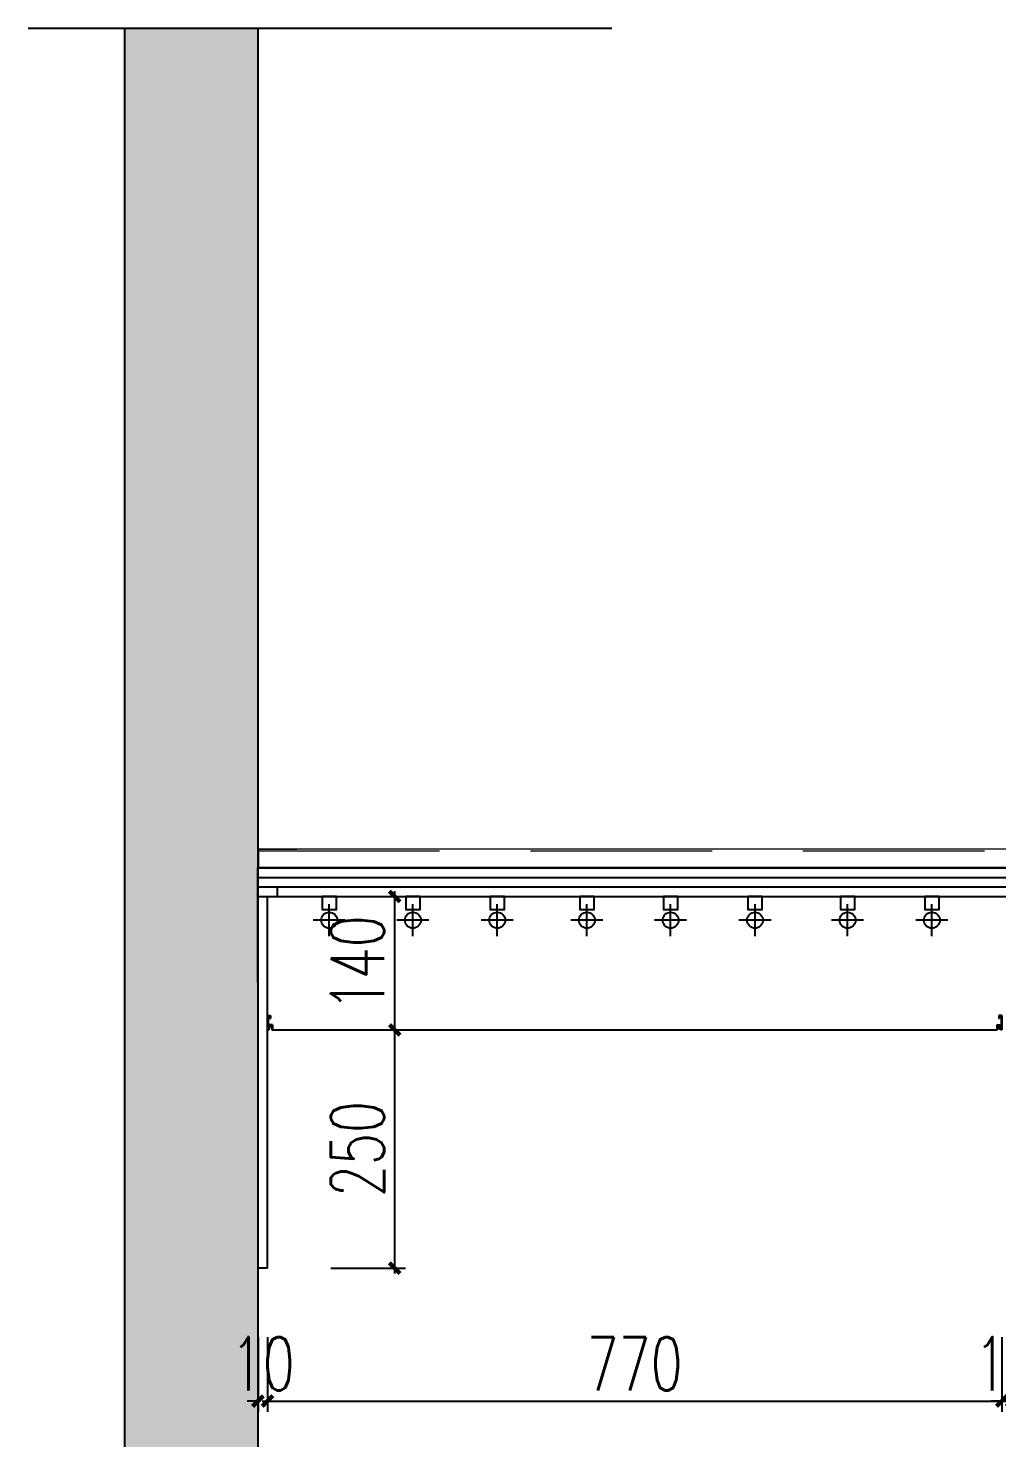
# Model space of a CAD drawing. Header units: millimetres. Extents: x 5625199 to 7433318, y -3316392 to -2552493.
# Drawn here: x 5939214 to 5940230, y -2593464 to -2591985 of the extents above; entities that cross this region are included whole.
import ezdxf

# ---------------------------------------------------------------- set-up
doc = ezdxf.new("R2010")
doc.units = ezdxf.units.MM
doc.header["$PDMODE"] = 35
doc.header["$PDSIZE"] = -10
doc.linetypes.add('HIDDEN', pattern=[9.525, 6.35, -3.175])
for name, color, linetype in [('155', 155, 'Continuous'), ('C-灯具', 51, 'Continuous'), ('D-外部标注', 165, 'Continuous'), ('P-天花', 4, 'Continuous')]:
    doc.layers.add(name, color=color, linetype=linetype)
doc.layers.add('DT-通用', color=6, linetype='Continuous', lineweight=0)
doc.styles.add('标注-尺寸', font='simplex.shx', dxfattribs={"width": 0.7})
doc.dimstyles.new('MS55', dxfattribs={"dimscale": 0, "dimtxt": 5, "dimasz": 1, "dimexe": 1, "dimexo": 0.8, "dimgap": 1, "dimtad": 1, "dimdec": 0, "dimrnd": 5, "dimdsep": 46, "dimtxsty": '标注-尺寸', "dimblk": 'ARCHTICK', "dimcen": 0, "dimdle": 0.5, "dimclrd": 256, "dimclre": 256, "dimclrt": 50, "dimadec": 0, "dimazin": 0, "dimtfac": 1, "dimtdec": 0, "dimtix": 1, "dimtofl": 0, "dimtmove": 2, "dimatfit": 3, "dimldrblk": 'jt2', "dimfxl": 6, "dimfxlon": 1, "dimtvp": 1, "dimtolj": 1, "dimtzin": 0, "dimarcsym": 0})

# ---------------------------------------------------------------- blocks, each defined once
blk = doc.blocks.new('A$C0C1D23EB')
at = {"layer": 'D-外部标注', "color": 8, "linetype": 'ByBlock'}
for p, q in [((0, 10), (0, 0)), ((0, 10), (2, 10)), ((2, 10), (2, 8)), ((0, 0), (1, 0)), ((0.5, 9.5), (0.5, 0.5)), ((0.5, 9.5), (1.5, 9.5)), ((3.5, 3.5), (0.5, 3.5)), ((3, 3), (0.5, 3)), ((0.5, 0.5), (0.64, 0.5)), ((0.64, 0.5), (1.47, 3)), ((1, 0), (2, 3)), ((1.5, 9.5), (1.5, 8)), ((1.5, 8), (2, 8)), ((3, 3), (3, 0)), ((3, 0), (3.5, 0)), ((3.5, 3.5), (3.5, 0))]:
    blk.add_line(p, q, dxfattribs=at)
blk = doc.blocks.new('A$C3DAF4441')
at = {"layer": 'C-灯具'}
for p, q in [((21.9, 54.3), (21.9, 10.5)), ((0, 32.4), (43.8, 32.4))]:
    blk.add_line(p, q, dxfattribs=at)
blk.add_lwpolyline([(12.1, 0), (31.7, 0), (31.7, 17.7), (12.1, 17.7)], close=True, dxfattribs=at)
blk.add_circle((21.9, 32.4), 10.9, dxfattribs=at)
blk = doc.blocks.new('_ArchTick')
at = {"color": 0, "linetype": 'ByBlock', "const_width": 0.4}
blk.add_lwpolyline([(-0.5, -0.5), (0.5, 0.5)], dxfattribs=at)
blk = doc.blocks.new('*D734')
at = {"layer": '155', "lineweight": -2, "ltscale": 500, "transparency": 16777216}
for p, q in [((5939455.2, -2593358.4), (5939455.2, -2593436.7)), ((5939465.2, -2593358.4), (5939465.2, -2593436.7)), ((5939455.2, -2593425.5), (5939444, -2593425.5)), ((5939465.2, -2593425.5), (5939476.4, -2593425.5))]:
    blk.add_line(p, q, dxfattribs=at)
at = {"layer": 'Defpoints', "color": 0, "transparency": 16777216}
for p in [(5939455.2, -2593286.2), (5939465.2, -2593286.2), (5939465.2, -2593425.5)]:
    blk.add_point(p, dxfattribs=at)
at = {"layer": '155', "linetype": 'ByBlock', "lineweight": -2, "transparency": 16777216, "xscale": 11.18012611700633, "yscale": 11.18012611700633, "zscale": 11.18012611700633}
blk.add_blockref('_ArchTick', (5939455.2, -2593425.5), dxfattribs=at)
at = {"layer": '155', "linetype": 'ByBlock', "lineweight": -2, "transparency": 16777216, "xscale": 11.18012611700633, "yscale": 11.18012611700633, "zscale": 11.18012611700633, "rotation": 180}
blk.add_blockref('_ArchTick', (5939465.2, -2593425.5), dxfattribs=at)
at = {"layer": '155', "color": 50, "ltscale": 500, "transparency": 16777216, "insert": (5939460.2, -2593386.4), "char_height": 55.9, "attachment_point": 5, "style": '标注-尺寸'}
blk.add_mtext('\\A1;10', dxfattribs=at)
blk = doc.blocks.new('jt2')
at = {"ltscale": 0.1}
blk.add_line((0, 0), (-1, 0), dxfattribs=at)
at = {"color": 6, "ltscale": 0.1}
blk.add_lwpolyline([(-1.22, 1.26), (-0.72, 1.5), (0.02, 0), (-0.72, -1.5), (-1.22, -1.26), (0, 0), (-1.22, 1.26)], dxfattribs=at)
blk = doc.blocks.new('*D735')
at = {"layer": '155', "lineweight": -2, "ltscale": 500, "transparency": 16777216}
for p, q in [((5939465.2, -2593358.4), (5939465.2, -2593436.7)), ((5940235.3, -2593358.4), (5940235.3, -2593436.7)), ((5939459.6, -2593425.5), (5940240.9, -2593425.5))]:
    blk.add_line(p, q, dxfattribs=at)
at = {"layer": 'Defpoints', "color": 0, "transparency": 16777216}
for p in [(5940235.3, -2593086.2), (5939465.2, -2593286.2), (5940235.3, -2593425.5)]:
    blk.add_point(p, dxfattribs=at)
at = {"layer": '155', "linetype": 'ByBlock', "lineweight": -2, "transparency": 16777216, "xscale": 11.18012611700633, "yscale": 11.18012611700633, "zscale": 11.18012611700633, "rotation": 180}
blk.add_blockref('_ArchTick', (5939465.2, -2593425.5), dxfattribs=at)
at = {"layer": '155', "linetype": 'ByBlock', "lineweight": -2, "transparency": 16777216, "xscale": 11.18012611700633, "yscale": 11.18012611700633, "zscale": 11.18012611700633}
blk.add_blockref('_ArchTick', (5940235.3, -2593425.5), dxfattribs=at)
at = {"layer": '155', "color": 50, "ltscale": 500, "transparency": 16777216, "insert": (5939850.2, -2593386.4), "char_height": 55.9, "attachment_point": 5, "style": '标注-尺寸'}
blk.add_mtext('\\A1;770', dxfattribs=at)
blk = doc.blocks.new('*D736')
at = {"layer": '155', "lineweight": -2, "ltscale": 500, "transparency": 16777216}
for p, q in [((5940235.3, -2593358.4), (5940235.3, -2593436.7)), ((5940245.3, -2593358.4), (5940245.3, -2593436.7)), ((5940235.3, -2593425.5), (5940224.1, -2593425.5)), ((5940245.3, -2593425.5), (5940256.5, -2593425.5))]:
    blk.add_line(p, q, dxfattribs=at)
at = {"layer": 'Defpoints', "color": 0, "transparency": 16777216}
for p in [(5940235.3, -2593086.2), (5940245.3, -2593086.2), (5940245.3, -2593425.5)]:
    blk.add_point(p, dxfattribs=at)
at = {"layer": '155', "linetype": 'ByBlock', "lineweight": -2, "transparency": 16777216, "xscale": 11.18012611700633, "yscale": 11.18012611700633, "zscale": 11.18012611700633}
blk.add_blockref('_ArchTick', (5940235.3, -2593425.5), dxfattribs=at)
at = {"layer": '155', "linetype": 'ByBlock', "lineweight": -2, "transparency": 16777216, "xscale": 11.18012611700633, "yscale": 11.18012611700633, "zscale": 11.18012611700633, "rotation": 180}
blk.add_blockref('_ArchTick', (5940245.3, -2593425.5), dxfattribs=at)
at = {"layer": '155', "color": 50, "ltscale": 500, "transparency": 16777216, "insert": (5940240.3, -2593386.4), "char_height": 55.9, "attachment_point": 5, "style": '标注-尺寸'}
blk.add_mtext('\\A1;10', dxfattribs=at)
blk = doc.blocks.new('*D745')
at = {"layer": '155', "lineweight": -2, "ltscale": 500, "transparency": 16777216}
for p, q in [((5939598.6, -2593291.8), (5939598.6, -2593030.6)), ((5939531.5, -2593036.2), (5939609.8, -2593036.2)), ((5939531.5, -2593286.2), (5939609.8, -2593286.2))]:
    blk.add_line(p, q, dxfattribs=at)
at = {"layer": 'Defpoints', "color": 0, "transparency": 16777216}
for p in [(5939488.6, -2593036.2), (5939598.6, -2593036.2), (5939460.2, -2593286.2)]:
    blk.add_point(p, dxfattribs=at)
at = {"layer": '155', "linetype": 'ByBlock', "lineweight": -2, "transparency": 16777216, "xscale": 11.18012611700633, "yscale": 11.18012611700633, "zscale": 11.18012611700633}
for p, rotation in [((5939598.6, -2593036.2), 90), ((5939598.6, -2593286.2), 270)]:
    blk.add_blockref('_ArchTick', p, dxfattribs=dict(at, rotation=rotation))
at = {"layer": '155', "color": 50, "ltscale": 500, "transparency": 16777216, "insert": (5939559.5, -2593161.2), "char_height": 55.9, "attachment_point": 5, "rotation": 90, "style": '标注-尺寸'}
blk.add_mtext('\\A1;250', dxfattribs=at)
blk = doc.blocks.new('*D746')
at = {"layer": '155', "lineweight": -2, "ltscale": 500, "transparency": 16777216}
for p, q in [((5939561.7, -2592896.2), (5939609.8, -2592896.2)), ((5939598.6, -2593041.8), (5939598.6, -2592890.6)), ((5939531.5, -2593036.2), (5939609.8, -2593036.2))]:
    blk.add_line(p, q, dxfattribs=at)
at = {"layer": 'Defpoints', "color": 0, "transparency": 16777216}
for p in [(5939552.8, -2592896.2), (5939598.6, -2592896.2), (5939488.6, -2593036.2)]:
    blk.add_point(p, dxfattribs=at)
at = {"layer": '155', "linetype": 'ByBlock', "lineweight": -2, "transparency": 16777216, "xscale": 11.18012611700633, "yscale": 11.18012611700633, "zscale": 11.18012611700633}
for p, rotation in [((5939598.6, -2592896.2), 90), ((5939598.6, -2593036.2), 270)]:
    blk.add_blockref('_ArchTick', p, dxfattribs=dict(at, rotation=rotation))
at = {"layer": '155', "color": 50, "ltscale": 500, "transparency": 16777216, "insert": (5939559.5, -2592966.2), "char_height": 55.9, "attachment_point": 5, "rotation": 90, "style": '标注-尺寸'}
blk.add_mtext('\\A1;140', dxfattribs=at)

msp = doc.modelspace()

# ---------------------------------------------------------------- hatches: boundary and pattern name
at = {"layer": '155', "ltscale": 500}
h = msp.add_hatch(dxfattribs=at)
h.set_pattern_fill('钢筋混凝土', color=250, scale=3)
h.set_pattern_definition([(45, (227971.955, -422439.785), (-5.303300859, 5.303300859), []), (50, (227971.955, -422439.785), (21.51780548, -1.88256405), [2.25, -24.75]), (355, (227971.955, -422439.785), (-4.16254001, 22.56576401), [1.8, -19.8]), (100.4514, (227973.748, -422439.942), (17.35528145, 20.68318626), [1.9122057, -21.03426336]), (46.1842, (227971.955, -422433.785), (32.01723146, -4.96557043), [3.375, -37.125]), (96.6356, (227974.623, -422434.2), (28.03988117, 29.22353613), [2.86830864, -31.55139]), (351.1842, (227971.955, -422433.785), (28.03985835, 29.22355803), [2.7, -29.7]), (21, (227974.955, -422435.285), (17.907211564, -12.07856672), [2.25, -24.75]), (326, (227974.955, -422435.285), (7.29945996, 21.75450135), [1.8, -19.8]), (71.4514, (227976.447, -422436.292), (25.20667886, 9.6759149), [1.9122057, -21.03426336]), (37.5, (227971.955, -422439.785), (0.36479566, 9.986815615), [0, -19.56, 0, -20.1, 0, -19.875]), (7.5, (227971.955, -422439.785), (7.892086123, 11.832351356), [0, -11.46, 0, -19.11, 0, -7.575]), (327.5, (227965.265, -422439.785), (16.014673085, -0.676646152), [0, -7.5, 0, -23.4, 0, -31.05]), (317.5, (227962.265, -422439.785), (17.49558508, 3.00314947), [0, -9.75, 0, -15.54, 0, -22.05])])
h.paths.add_polyline_path([(5939455.19, -2594727.49), (5939455.19, -2591985.28), (5939315.19, -2591985.28), (5939315.19, -2594727.49)])

# ---------------------------------------------------------------- linework, layer by layer
at = {"ltscale": 500}
for p, q in [((5939214.19, -2591985.28), (5939826.44, -2591985.28)), ((5939315.19, -2591985.28), (5939315.19, -2594727.49)), ((5939455.19, -2591985.28), (5939455.19, -2594727.49))]:
    msp.add_line(p, q, dxfattribs=at)
at = {"color": 4, "linetype": 'ByBlock'}
for p, q in [((5939455.19, -2592866.19), (5943355.41, -2592866.19)), ((5939455.19, -2592876.19), (5939455.19, -2592866.19)), ((5939455.19, -2592876.19), (5943355.41, -2592876.19)), ((5939455.19, -2592986.19), (5939455.19, -2592876.19)), ((5939455.19, -2592886.19, 0), (5943345.41, -2592886.19, 0)), ((5939455.19, -2592896.19, 0), (5943345.41, -2592896.19, 0)), ((5939465.19, -2593286.19), (5939465.19, -2592896.19)), ((5939465.19, -2593286.19), (5939455.19, -2593286.19))]:
    msp.add_line(p, q, dxfattribs=at)
at = {"color": 4}
msp.add_line((5943354.64, -2592866.19, 0), (5939465.19, -2592866.19, 0), dxfattribs=at)
at = {"color": 8, "linetype": 'ByBlock'}
for p, q in [((5939475.19, -2592866.19, 0), (5943345.41, -2592866.19, 0)), ((5939475.19, -2592886.19), (5939475.19, -2592896.19)), ((5939475.19, -2592896.19), (5943345.41, -2592896.19)), ((5939470.44, -2593036.19, 0), (5940230.04, -2593036.19, 0))]:
    msp.add_line(p, q, dxfattribs=at)
at = {"layer": 'DT-通用', "color": 134}
for p, q in [((5939455.19, -2592866.19, 0), (5939455.19, -2592846.19, 0)), ((5939455.19, -2592846.19, 0), (5943354.64, -2592846.19, 0)), ((5939455.19, -2592986.19), (5939455.19, -2592876.19))]:
    msp.add_line(p, q, dxfattribs=at)
at = {"layer": 'DT-通用', "color": 250, "linetype": 'HIDDEN', "ltscale": 30}
msp.add_line((5939455.19, -2592848.19, 0), (5943354.64, -2592848.19, 0), dxfattribs=at)
at = {"layer": 'DT-通用', "color": 134, "elevation": 0}
msp.add_lwpolyline([(5939505.79, -2592865.59), (5939505.79, -2592866.19), (5939455.19, -2592866.19), (5939455.19, -2592846.19), (5939495.79, -2592846.19), (5939495.79, -2592846.79), (5939455.79, -2592846.79), (5939455.79, -2592865.59), (5939505.79, -2592865.59)], dxfattribs=at)
at = {"layer": 'P-天花'}
msp.add_line((5939455.19, -2592866.19), (5943354.64, -2592866.19, 0), dxfattribs=at)

# ---------------------------------------------------------------- block references
at = {"layer": 'D-外部标注', "xscale": 0.7680000000000003, "yscale": 0.7680000000000003, "zscale": 0.7680000000000003, "rotation": 180}
for p in [(5939546.68, -2592896.19, 0), (5939634.45, -2592896.19, 0), (5939722.97, -2592896.19, 0), (5939817, -2592896.19, 0), (5939904.77, -2592896.19, 0), (5939993.28, -2592896.19, 0), (5940090.3, -2592896.19, 0), (5940178.81, -2592896.19, 0)]:
    msp.add_blockref('A$C3DAF4441', p, dxfattribs=at)
at = {"layer": 'D-外部标注', "color": 15, "yscale": 1.5, "zscale": 1.5}
for p, xscale in [((5939465.19, -2593036.19, 0), 1.5), ((5940235.29, -2593036.19, 0), -1.5)]:
    msp.add_blockref('A$C0C1D23EB', p, dxfattribs=dict(at, xscale=xscale))

# ---------------------------------------------------------------- dimensions: what is measured, and where the dimension line sits
at = {"layer": '155', "ltscale": 500}
for base, p1, p2, picture, middle in [((5939598.62, -2592896.19), (5939488.58, -2593036.19, 0), (5939552.79, -2592896.19), '*D746', (5939559.49, -2592966.19)), ((5939598.62, -2593036.19), (5939460.19, -2593286.19), (5939488.58, -2593036.19, 0), '*D745', (5939559.49, -2593161.19))]:
    dim = msp.add_linear_dim(base=base, p1=p1, p2=p2, angle=90, dimstyle='MS55', override={"dimscale": 11.180126}, dxfattribs=at)
    dim.commit()
    dim.dimension.update_dxf_attribs({"geometry": picture, "text_midpoint": middle})
for base, p1, p2, picture, middle in [((5940235.29, -2593425.5), (5939465.19, -2593286.19), (5940235.29, -2593086.19), '*D735', (5939850.24, -2593386.37)), ((5940245.29, -2593425.5), (5940235.29, -2593086.19), (5940245.29, -2593086.19), '*D736', (5940240.29, -2593386.37)), ((5939465.19, -2593425.5), (5939455.19, -2593286.19), (5939465.19, -2593286.19), '*D734', (5939460.19, -2593386.37))]:
    dim = msp.add_linear_dim(base=base, p1=p1, p2=p2, dimstyle='MS55', override={"dimscale": 11.180126}, dxfattribs=at)
    dim.commit()
    dim.dimension.update_dxf_attribs({"geometry": picture, "text_midpoint": middle})

doc.saveas('drawing.dxf')
